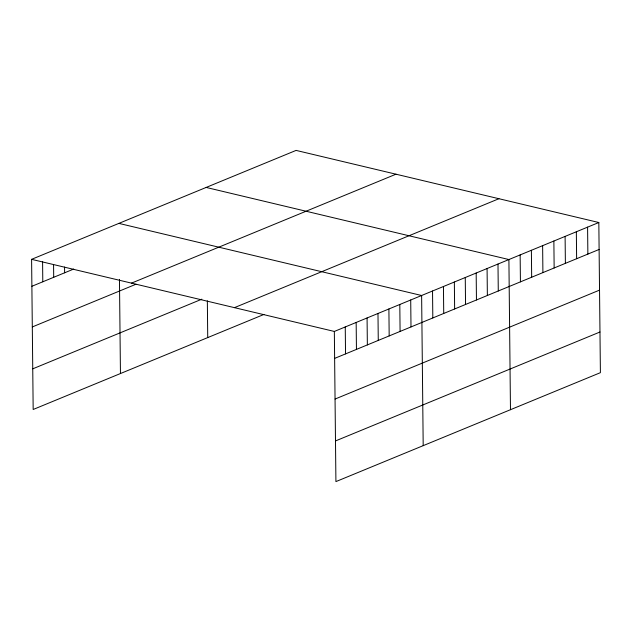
<?xml version="1.0" encoding="UTF-8"?>
<svg xmlns="http://www.w3.org/2000/svg" width="632" height="632" viewBox="0 0 632 632"><rect width="100%" height="100%" fill="white"/><g stroke="black" fill="none" stroke-linecap="round" stroke-linejoin="round"><path stroke-width="0.95" d="M263.931 314.444L33.172 409.489L31.6 259.333L296.084 150.4L598.828 222.511L600.4 372.667L335.916 481.6L334.344 331.445L598.828 222.511M31.884 286.28L73.707 269.058M131.503 283.128L395.988 174.195M32.311 326.942L135.951 284.25M32.746 368.835L201.853 299.181M234.44 307.65L498.924 198.717M334.628 358.391L599.112 249.458M335.055 399.053L599.539 290.12M335.489 440.946L599.973 332.005M206.158 187.435L508.902 259.547L510.474 409.702M118.879 223.388L421.623 295.5L423.195 445.655M31.6 259.333L334.344 331.445M587.586 227.141L587.871 254.088M576.345 231.77L576.629 258.717M565.103 236.4L565.387 263.347M553.869 241.029L554.146 267.976M542.627 245.658L542.904 272.605M531.386 250.288L531.67 277.235M520.144 254.917L520.428 281.864M497.992 264.042L498.277 290.989M487.082 268.537L487.367 295.484M476.173 273.032L476.457 299.979M465.263 277.519L465.547 304.474M454.353 282.014L454.637 308.969M443.443 286.509L443.727 313.456M432.533 291.004L432.817 317.951M410.713 299.987L410.998 326.942M399.803 304.482L400.088 331.437M388.893 308.977L389.178 335.924M377.983 313.472L378.268 340.419M367.074 317.967L367.358 344.914M356.164 322.454L356.448 349.409M345.254 326.949L345.538 353.904M207.343 300.808L207.731 337.591M119.464 279.376L120.451 373.544M64.551 267.028L64.614 272.803M53.57 264.784L53.704 277.298M42.581 261.577L42.794 281.793"/></g></svg>
